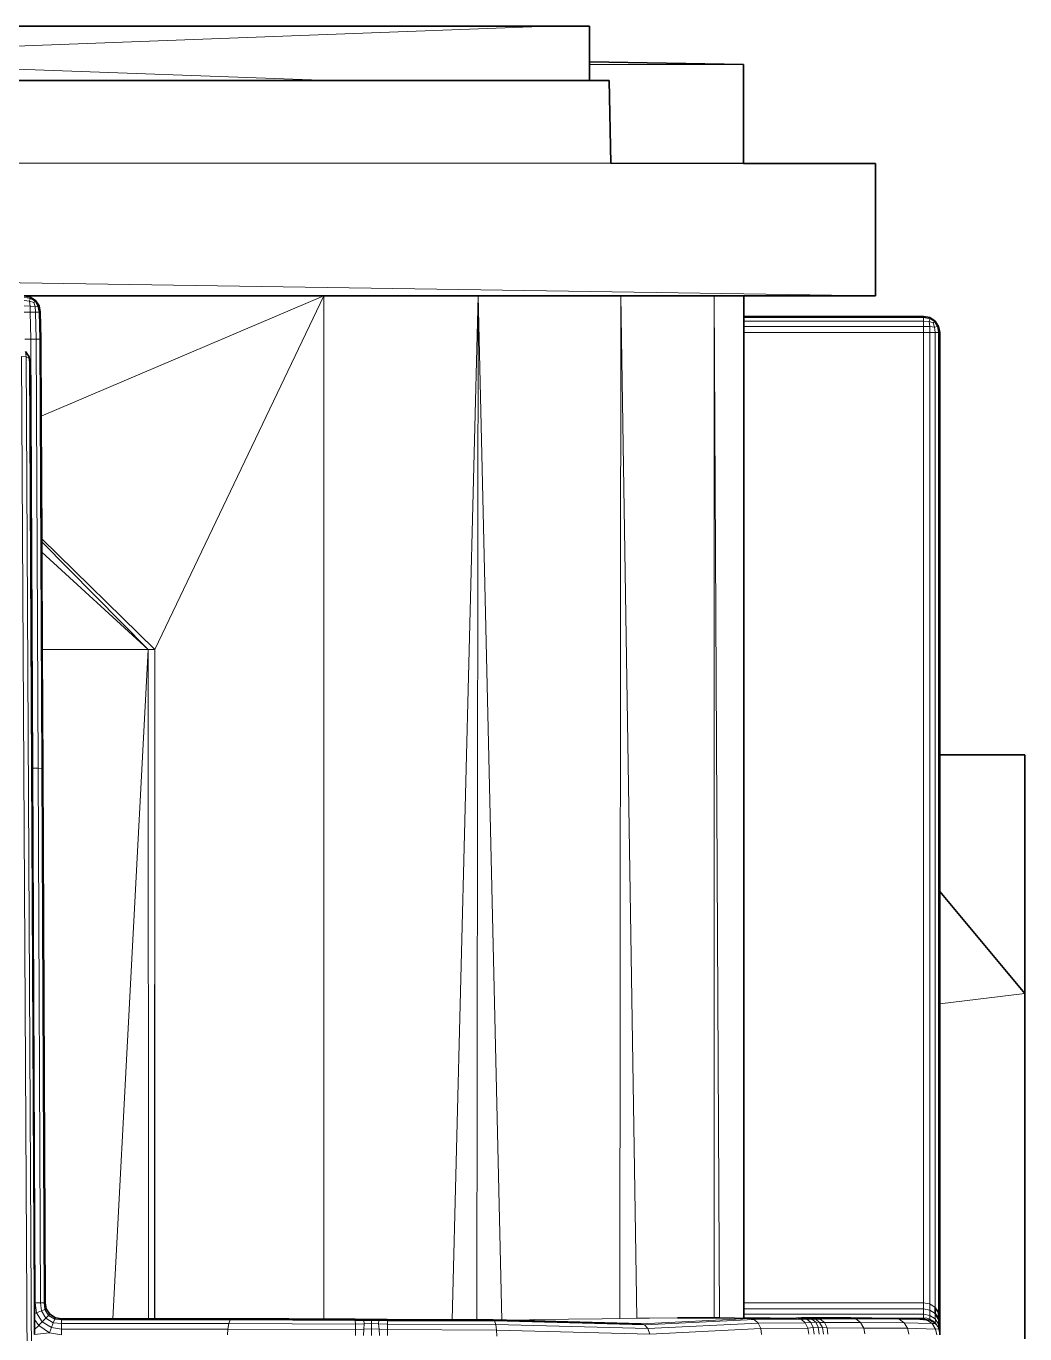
# Model space of a CAD drawing. Header units: inches. Extents: x 1 to 101, y 1 to 36.
# Drawn here: x 98.01 to 101.101, y 24.818 to 28.866 of the extents above; entities that cross this region are included whole.
import ezdxf

# ---------------------------------------------------------------- set-up
doc = ezdxf.new("R2010")
doc.units = ezdxf.units.IN
doc.header["$MEASUREMENT"] = 0
doc.layers.add('Default', color=7, linetype='Continuous')

msp = doc.modelspace()

# ---------------------------------------------------------------- linework, layer by layer
at = {"layer": 'Default', "color": 254, "lineweight": 0, "true_color": 0xcccccc, "transparency": 33554687}
for p, q in [((97.0222, 28.7681), (99.6303, 28.8665)), ((97.0222, 28.8665), (99.6303, 28.8665)), ((99.6303, 28.8665), (97.0222, 28.7681)), ((99.6303, 28.8665), (99.7535, 28.8665)), ((99.7535, 28.8665), (99.7535, 28.7555)), ((98.95, 28.6986), (97.0222, 28.7681)), ((97.0222, 28.7681), (98.95, 28.6986)), ((99.7535, 28.7478), (99.7535, 28.7555)), ((99.7535, 28.7555), (100.231, 28.7478)), ((99.7535, 28.7555), (99.7535, 28.7478)), ((99.7535, 28.6986), (99.7535, 28.7478)), ((99.7535, 28.7478), (100.231, 28.7478)), ((100.231, 28.7478), (99.7535, 28.7478)), ((99.7535, 28.7478), (99.7535, 28.6986)), ((100.231, 28.7478), (100.231, 28.4414)), ((98.95, 28.6986), (97.0222, 28.6987)), ((99.7535, 28.6986), (98.95, 28.6986)), ((99.815, 28.6986), (99.7535, 28.6986)), ((99.8203, 28.4418), (99.815, 28.6986)), ((78.8057, 28.4436), (99.8203, 28.4418)), ((99.8203, 28.4418), (100.231, 28.4414)), ((100.231, 28.4414), (99.8203, 28.4418)), ((100.231, 28.4414), (100.6387, 28.4414)), ((100.6387, 28.4414), (100.6387, 28.0319)), ((100.6387, 28.0319), (78.1688, 28.3717)), ((98.0035, 28.0313), (98.9311, 28.0319)), ((98.0227, 28.0275), (98.0035, 28.0313)), ((98.0389, 28.0167), (98.0227, 28.0275)), ((98.0498, 28.0005), (98.0389, 28.0167)), ((98.0566, 27.6587), (98.9311, 28.0319)), ((98.9311, 28.0319), (98.0566, 27.6587)), ((98.4084, 26.9368), (98.9311, 28.0319)), ((98.9311, 28.0319), (98.4084, 26.9368)), ((98.9311, 28.0319), (98.9311, 24.8632)), ((98.0537, 27.9813), (98.0498, 28.0005)), ((98.0556, 27.8975), (98.0537, 27.9813)), ((98.0566, 27.6587), (98.0556, 27.8975)), ((100.8073, 24.9105), (100.8074, 27.9178)), ((100.8074, 27.9178), (100.8236, 27.9178)), ((100.8236, 27.9178), (100.8236, 24.8998)), ((100.8236, 27.9178), (100.8344, 27.9178)), ((100.8236, 24.8998), (100.8236, 27.9178)), ((100.8344, 27.9178), (100.8345, 24.8837)), ((98.0583, 27.2788), (98.0566, 27.6587)), ((98.4084, 26.9368), (98.0583, 27.2788)), ((98.0583, 27.2788), (98.4084, 26.9368)), ((98.0583, 27.2697), (98.0583, 27.2788)), ((98.388, 26.9368), (98.0583, 27.2697)), ((98.4084, 26.9368), (98.388, 26.9368)), ((98.4084, 24.8644), (98.4084, 26.9368)), ((100.8382, 26.6103), (101.1015, 26.6103)), ((100.8382, 26.1878), (100.8382, 26.6103)), ((101.1015, 26.6103), (101.1015, 25.8716)), ((101.1015, 25.8716), (100.8382, 26.1878)), ((100.8382, 25.8394), (100.8382, 26.1878)), ((100.8382, 26.1878), (101.1015, 25.8716)), ((100.8382, 25.8394), (101.1015, 25.8716)), ((101.1015, 25.8716), (100.8382, 25.8394)), ((101.1015, 25.8716), (101.1015, 24.8028)), ((100.8382, 24.8647), (100.8382, 25.8394)), ((100.8236, 24.8998), (100.8073, 24.9105)), ((100.8236, 24.8982), (100.8236, 24.8998)), ((98.6458, 24.8644), (98.4084, 24.8644)), ((98.6368, 24.8497), (98.6411, 24.8609)), ((98.6411, 24.8609), (98.6458, 24.8644)), ((99.0288, 24.8591), (98.6411, 24.8609)), ((98.6411, 24.8609), (99.0288, 24.8591)), ((98.8233, 24.8644), (98.6458, 24.8644)), ((98.6458, 24.8644), (98.8233, 24.8644)), ((98.8277, 24.8638), (98.8233, 24.8644)), ((98.8233, 24.8644), (98.8277, 24.8638)), ((98.9311, 24.8632), (98.8277, 24.8638)), ((98.8277, 24.8638), (98.9311, 24.8632)), ((98.9311, 24.8632), (99.028, 24.8629)), ((99.028, 24.8629), (99.0288, 24.8591)), ((99.0288, 24.8591), (99.0294, 24.8481)), ((100.8345, 24.8837), (100.8236, 24.8982)), ((100.8382, 24.8433), (100.8382, 24.8647)), ((98.6339, 24.8328), (98.6368, 24.8497)), ((99.0297, 24.8319), (98.6339, 24.8328)), ((99.0294, 24.8481), (98.6368, 24.8497)), ((98.6368, 24.8497), (99.0294, 24.8481)), ((99.0294, 24.8481), (99.0297, 24.8319)), ((100.8381, 24.8185), (100.8382, 24.8275)), ((100.8381, 24.8144), (100.8381, 24.8185)), ((100.8382, 24.8275), (100.8382, 24.8433))]:
    msp.add_line(p, q, dxfattribs=at).dxf.unprotected_set("ltscale", 0)
at = {"layer": 'Default', "color": 7, "lineweight": 15, "ltscale": 5.289577, "transparency": 33554687}
for p, q in [((97.0222, 28.7681), (99.6303, 28.8665)), ((97.0222, 28.7681), (98.95, 28.6986)), ((99.7535, 28.7478), (100.231, 28.7478)), ((78.8057, 28.4436), (99.8203, 28.4418)), ((78.1688, 28.3717), (100.6387, 28.0319)), ((98.0035, 28.0275), (98.0223, 28.0238)), ((98.0036, 28.0166), (98.0206, 28.0152)), ((98.0206, 28.0152), (98.0223, 28.0238)), ((98.0223, 28.0238), (98.0227, 28.0275)), ((98.0223, 28.0238), (98.0375, 28.0153)), ((98.0375, 28.0153), (98.0389, 28.0167)), ((98.0566, 27.6587), (98.9311, 28.0319)), ((98.9311, 28.0319), (98.4084, 26.9368)), ((98.9311, 28.0319), (98.9311, 24.8632)), ((99.4096, 28.0319), (99.4049, 24.8614)), ((99.8472, 24.8656), (99.8503, 28.0319)), ((100.1398, 28.0319), (100.1393, 24.8675)), ((98.0223, 28), (98.0036, 28.0003)), ((98.0227, 27.9813), (98.0037, 27.9813)), ((98.0223, 28), (98.0206, 28.0152)), ((98.0206, 28.0152), (98.0335, 28.0112)), ((98.0375, 27.9983), (98.0223, 28)), ((98.0227, 27.9813), (98.0223, 28)), ((98.039, 27.9813), (98.0227, 27.9813)), ((98.0239, 27.8976), (98.0227, 27.9813)), ((98.0335, 28.0112), (98.0375, 28.0153)), ((98.0375, 27.9983), (98.0335, 28.0112)), ((98.0375, 28.0153), (98.0461, 28)), ((98.0461, 28), (98.0375, 27.9983)), ((98.039, 27.9813), (98.0375, 27.9983)), ((98.0499, 27.9813), (98.039, 27.9813)), ((98.0409, 27.8976), (98.039, 27.9813)), ((98.0498, 28.0005), (98.0461, 28)), ((98.0461, 28), (98.0499, 27.9813)), ((98.0521, 27.8975), (98.0499, 27.9813)), ((98.0499, 27.9813), (98.0537, 27.9813)), ((100.7882, 27.964), (100.2311, 27.964)), ((100.7882, 27.9531), (100.2311, 27.9531)), ((100.7882, 27.9369), (100.2311, 27.9369)), ((100.7882, 27.9678), (100.7882, 27.964)), ((100.7882, 27.9531), (100.7882, 27.964)), ((100.7882, 27.964), (100.807, 27.9603)), ((100.7882, 27.9369), (100.7882, 27.9531)), ((100.7882, 27.9531), (100.8052, 27.9517)), ((100.807, 27.9365), (100.7882, 27.9369)), ((100.7882, 27.9178), (100.7882, 27.9369)), ((100.8052, 27.9517), (100.807, 27.9603)), ((100.807, 27.9365), (100.8052, 27.9517)), ((100.8052, 27.9517), (100.8182, 27.9477)), ((100.807, 27.9603), (100.8074, 27.964)), ((100.807, 27.9603), (100.8222, 27.9517)), ((100.8222, 27.9347), (100.807, 27.9365)), ((100.8074, 27.9178), (100.807, 27.9365)), ((100.8222, 27.9517), (100.8182, 27.9477)), ((100.8182, 27.9477), (100.8222, 27.9347)), ((100.8236, 27.9531), (100.8222, 27.9517)), ((100.8222, 27.9517), (100.8307, 27.9365)), ((100.8307, 27.9365), (100.8222, 27.9347)), ((100.8222, 27.9347), (100.8236, 27.9178)), ((100.8344, 27.9369), (100.8307, 27.9365)), ((100.8307, 27.9365), (100.8344, 27.9178)), ((98.0056, 27.8977), (98.0239, 27.8976)), ((98.0239, 27.8976), (98.0302, 26.569)), ((98.0239, 27.8976), (98.0409, 27.8976)), ((98.0521, 27.8975), (98.0409, 27.8976)), ((98.0409, 27.8976), (98.047, 26.5688)), ((98.0556, 27.8975), (98.0521, 27.8975)), ((98.058, 26.5679), (98.0521, 27.8975)), ((100.2311, 27.9178), (100.7882, 27.9178)), ((100.7882, 27.9178), (100.7882, 24.9144)), ((100.7882, 27.9178), (100.8074, 27.9178)), ((100.8074, 27.9178), (100.8073, 24.9105)), ((100.8236, 27.9178), (100.8074, 27.9178)), ((100.8344, 27.9178), (100.8236, 27.9178)), ((100.8236, 27.9178), (100.8236, 24.8998)), ((100.8382, 27.9178), (100.8344, 27.9178)), ((100.8344, 27.9178), (100.8345, 24.8837)), ((98.01, 27.8423), (98.0078, 27.8596)), ((97.9954, 27.8433), (98.0255, 22.4085)), ((97.9954, 27.8433), (98.01, 27.8423)), ((98.01, 27.8423), (98.0389, 22.4117)), ((98.01, 27.8423), (98.0193, 27.8383)), ((98.4084, 26.9368), (98.0583, 27.2788)), ((98.388, 26.9368), (98.0585, 27.238)), ((98.0598, 26.9368), (98.388, 26.9368)), ((98.4084, 26.9368), (98.388, 26.9368)), ((98.388, 26.9368), (98.389, 24.8644)), ((98.4084, 24.8644), (98.4084, 26.9368)), ((98.0302, 26.569), (98.0274, 26.5689)), ((98.047, 26.5688), (98.0302, 26.569)), ((98.0302, 26.569), (98.0376, 24.9142)), ((98.047, 26.5688), (98.058, 26.5679)), ((98.047, 26.5688), (98.0544, 24.9143)), ((98.0653, 24.9144), (98.058, 26.5679)), ((98.058, 26.5679), (98.0614, 26.5666)), ((100.8382, 25.8394), (101.1015, 25.8716)), ((98.0354, 24.9142), (98.0376, 24.9142)), ((98.0376, 24.9142), (98.0544, 24.9143)), ((98.0423, 24.8834), (98.0376, 24.9142)), ((98.0544, 24.9143), (98.0653, 24.9144)), ((98.0571, 24.8894), (98.0544, 24.9143)), ((98.0687, 24.9143), (98.0653, 24.9144)), ((98.0653, 24.9144), (98.0675, 24.8936)), ((100.7882, 24.9144), (100.2311, 24.9144)), ((100.8073, 24.9105), (100.7882, 24.9144)), ((100.7882, 24.9144), (100.7882, 24.8952)), ((100.8074, 24.8915), (100.8073, 24.9105)), ((100.8073, 24.9105), (100.8236, 24.8998)), ((98.0356, 24.881), (98.0423, 24.8834)), ((98.0487, 24.8436), (98.0357, 24.8626)), ((98.0423, 24.8834), (98.0571, 24.8894)), ((98.0595, 24.8555), (98.0423, 24.8834)), ((98.0571, 24.8894), (98.0675, 24.8936)), ((98.0712, 24.8665), (98.0571, 24.8894)), ((98.0595, 24.8555), (98.0712, 24.8665)), ((98.0675, 24.8936), (98.0723, 24.8959)), ((98.0675, 24.8936), (98.0792, 24.8747)), ((98.0792, 24.8747), (98.0712, 24.8665)), ((98.094, 24.8524), (98.0712, 24.8665)), ((98.0835, 24.879), (98.0792, 24.8747)), ((98.0792, 24.8747), (98.0982, 24.863)), ((98.0982, 24.863), (98.094, 24.8524)), ((98.0985, 24.8641), (98.0982, 24.863)), ((98.0982, 24.863), (98.119, 24.8609)), ((98.0985, 24.8641), (98.0993, 24.8653)), ((98.1005, 24.8679), (98.0993, 24.8653)), ((98.119, 24.8609), (98.1189, 24.8644)), ((98.6411, 24.8609), (98.119, 24.8609)), ((98.119, 24.8609), (98.119, 24.8497)), ((98.6368, 24.8497), (98.6411, 24.8609)), ((98.6458, 24.8644), (98.6411, 24.8609)), ((99.0288, 24.8591), (98.6411, 24.8609)), ((99.028, 24.8629), (99.0288, 24.8591)), ((99.0294, 24.8481), (99.0288, 24.8591)), ((99.0288, 24.8591), (99.0549, 24.8591)), ((99.0549, 24.8591), (99.0529, 24.8628)), ((99.0549, 24.8591), (99.0787, 24.8592)), ((99.0566, 24.8488), (99.0549, 24.8591)), ((99.0779, 24.8626), (99.0787, 24.8592)), ((99.0787, 24.8592), (99.0792, 24.8495)), ((99.0787, 24.8592), (99.102, 24.8588)), ((99.102, 24.8588), (99.1011, 24.8486)), ((99.1027, 24.8624), (99.102, 24.8588)), ((99.102, 24.8588), (99.128, 24.8586)), ((99.128, 24.8586), (99.1275, 24.8623)), ((99.4596, 24.8578), (99.128, 24.8586)), ((99.128, 24.8586), (99.1284, 24.8478)), ((99.4554, 24.8613), (99.4596, 24.8578)), ((99.9243, 24.8455), (99.4596, 24.8578)), ((99.4596, 24.8578), (99.4635, 24.8467)), ((99.9138, 24.8493), (99.5507, 24.8605)), ((99.8472, 24.8656), (99.7932, 24.8649)), ((99.8472, 24.8656), (99.9002, 24.8662)), ((99.9002, 24.8662), (99.9124, 24.8666)), ((99.9124, 24.8666), (99.9262, 24.8668)), ((100.2493, 24.8658), (99.9138, 24.8493)), ((99.9243, 24.8455), (100.2631, 24.8623)), ((99.9262, 24.8668), (99.9323, 24.8666)), ((99.9323, 24.8666), (99.9399, 24.8669)), ((100.0266, 24.8676), (99.9399, 24.8669)), ((100.7882, 24.8952), (100.2311, 24.8952)), ((100.7882, 24.879), (100.2311, 24.879)), ((100.3943, 24.8669), (100.2311, 24.8682)), ((100.2631, 24.8623), (100.2493, 24.8658)), ((100.4093, 24.8631), (100.2631, 24.8623)), ((100.2758, 24.8512), (100.2631, 24.8623)), ((100.3943, 24.8669), (100.4093, 24.8631)), ((100.4093, 24.8631), (100.4262, 24.8634)), ((100.4219, 24.8522), (100.4093, 24.8631)), ((100.4262, 24.8634), (100.41, 24.8671)), ((100.425, 24.8672), (100.4417, 24.8638)), ((100.4262, 24.8634), (100.4417, 24.8638)), ((100.439, 24.8531), (100.4262, 24.8634)), ((100.4393, 24.8673), (100.4545, 24.8637)), ((100.4417, 24.8638), (100.4542, 24.8541)), ((100.4417, 24.8638), (100.4545, 24.8637)), ((100.468, 24.8636), (100.4528, 24.8674)), ((100.4545, 24.8637), (100.4663, 24.8533)), ((100.4545, 24.8637), (100.468, 24.8636)), ((100.5778, 24.864), (100.468, 24.8636)), ((100.468, 24.8636), (100.4808, 24.8527)), ((100.5778, 24.864), (100.5625, 24.8672)), ((100.712, 24.8632), (100.5778, 24.864)), ((100.5928, 24.8529), (100.5778, 24.864)), ((100.7881, 24.868), (100.6275, 24.8664)), ((100.6929, 24.8653), (100.712, 24.8632)), ((100.712, 24.8632), (100.7281, 24.8521)), ((100.7882, 24.8619), (100.712, 24.8632)), ((100.7881, 24.868), (100.7882, 24.879)), ((100.7881, 24.868), (100.7984, 24.8661)), ((100.7882, 24.8643), (100.7881, 24.868)), ((100.7882, 24.879), (100.7882, 24.8952)), ((100.7882, 24.8952), (100.8074, 24.8915)), ((100.7882, 24.879), (100.8078, 24.8751)), ((100.7882, 24.8619), (100.7882, 24.8643)), ((100.8143, 24.8497), (100.7974, 24.8609)), ((100.7984, 24.8661), (100.8073, 24.8638)), ((100.8072, 24.8605), (100.8073, 24.8638)), ((100.8153, 24.8551), (100.8072, 24.8605)), ((100.8073, 24.8638), (100.8078, 24.8751)), ((100.8073, 24.8638), (100.8164, 24.8583)), ((100.8078, 24.8751), (100.8074, 24.8915)), ((100.8074, 24.8915), (100.824, 24.8808)), ((100.8078, 24.8751), (100.8241, 24.864)), ((100.8164, 24.8583), (100.8239, 24.8528)), ((100.8236, 24.8982), (100.8247, 24.8982)), ((100.8239, 24.8528), (100.8245, 24.8588)), ((100.824, 24.8808), (100.8241, 24.864)), ((100.8245, 24.8588), (100.8241, 24.864)), ((100.8241, 24.864), (100.8345, 24.8479)), ((100.8345, 24.8837), (100.8382, 24.8647)), ((100.8345, 24.8639), (100.8345, 24.8479)), ((100.8345, 24.8639), (100.8382, 24.8433)), ((98.0487, 24.8436), (98.0358, 24.8311)), ((98.0359, 24.8162), (98.0822, 24.8214)), ((98.0487, 24.8436), (98.0537, 24.8489)), ((98.0822, 24.8214), (98.0487, 24.8436)), ((98.0537, 24.8489), (98.0595, 24.8555)), ((98.0884, 24.8375), (98.0595, 24.8555)), ((98.0884, 24.8375), (98.0822, 24.8214)), ((98.0822, 24.8214), (98.1189, 24.8144)), ((98.094, 24.8524), (98.0884, 24.8375)), ((98.119, 24.8328), (98.0884, 24.8375)), ((98.119, 24.8497), (98.094, 24.8524)), ((98.119, 24.8328), (98.1189, 24.8144)), ((98.119, 24.8497), (98.119, 24.8328)), ((98.6368, 24.8497), (98.119, 24.8497)), ((98.6339, 24.8328), (98.119, 24.8328)), ((98.6329, 24.8144), (98.6339, 24.8328)), ((98.6339, 24.8328), (98.6368, 24.8497)), ((98.6339, 24.8328), (99.0297, 24.8319)), ((98.6368, 24.8497), (99.0294, 24.8481)), ((99.0294, 24.8481), (99.0566, 24.8488)), ((99.0297, 24.8319), (99.0294, 24.8481)), ((99.0557, 24.8327), (99.0297, 24.8319)), ((99.0297, 24.8128), (99.0297, 24.8319)), ((99.0546, 24.8127), (99.0557, 24.8327)), ((99.0557, 24.8327), (99.0566, 24.8488)), ((99.0794, 24.8336), (99.0557, 24.8327)), ((99.0566, 24.8488), (99.0792, 24.8495)), ((99.0792, 24.8495), (99.1011, 24.8486)), ((99.0794, 24.8336), (99.0792, 24.8495)), ((99.1027, 24.8326), (99.0794, 24.8336)), ((99.0794, 24.8126), (99.0794, 24.8336)), ((99.1011, 24.8486), (99.1027, 24.8326)), ((99.1011, 24.8486), (99.1284, 24.8478)), ((99.1286, 24.8316), (99.1027, 24.8326)), ((99.1027, 24.8326), (99.1041, 24.8125)), ((99.1284, 24.8478), (99.1286, 24.8316)), ((99.4635, 24.8467), (99.1284, 24.8478)), ((99.1286, 24.8316), (99.1285, 24.8124)), ((99.4661, 24.8297), (99.1286, 24.8316)), ((99.4635, 24.8467), (99.4661, 24.8297)), ((99.9339, 24.8341), (99.4635, 24.8467)), ((99.4661, 24.8297), (99.4669, 24.8113)), ((99.9403, 24.817), (99.4661, 24.8297)), ((99.9138, 24.8493), (99.9243, 24.8455)), ((99.9243, 24.8455), (99.9339, 24.8341)), ((100.2758, 24.8512), (99.9339, 24.8341)), ((99.9339, 24.8341), (99.9403, 24.817)), ((99.9403, 24.817), (100.284, 24.8343)), ((100.4219, 24.8522), (100.2758, 24.8512)), ((100.284, 24.8343), (100.2758, 24.8512)), ((100.43, 24.836), (100.284, 24.8343)), ((100.284, 24.8343), (100.2866, 24.8159)), ((100.4219, 24.8522), (100.439, 24.8531)), ((100.43, 24.836), (100.4219, 24.8522)), ((100.4466, 24.8371), (100.43, 24.836)), ((100.4323, 24.8171), (100.43, 24.836)), ((100.439, 24.8531), (100.4542, 24.8541)), ((100.4466, 24.8371), (100.439, 24.8531)), ((100.4617, 24.8382), (100.4466, 24.8371)), ((100.4488, 24.8172), (100.4466, 24.8371)), ((100.4542, 24.8541), (100.4663, 24.8533)), ((100.4617, 24.8382), (100.4542, 24.8541)), ((100.4752, 24.8373), (100.4617, 24.8382)), ((100.4643, 24.8173), (100.4617, 24.8382)), ((100.4663, 24.8533), (100.4752, 24.8373)), ((100.4663, 24.8533), (100.4808, 24.8527)), ((100.4893, 24.8364), (100.4752, 24.8373)), ((100.4752, 24.8373), (100.4787, 24.8173)), ((100.5928, 24.8529), (100.4808, 24.8527)), ((100.4808, 24.8527), (100.4893, 24.8364)), ((100.4893, 24.8364), (100.492, 24.8173)), ((100.6027, 24.8359), (100.4893, 24.8364)), ((100.7281, 24.8521), (100.5928, 24.8529)), ((100.6027, 24.8359), (100.5928, 24.8529)), ((100.7387, 24.8351), (100.6027, 24.8359)), ((100.6058, 24.8175), (100.6027, 24.8359)), ((100.7281, 24.8521), (100.7387, 24.8351)), ((100.8143, 24.8497), (100.7281, 24.8521)), ((100.7387, 24.8351), (100.742, 24.8167)), ((100.8254, 24.8328), (100.7387, 24.8351)), ((100.8254, 24.8328), (100.8143, 24.8497)), ((100.8143, 24.8497), (100.8238, 24.8497)), ((100.8153, 24.8551), (100.8236, 24.8515)), ((100.8236, 24.8515), (100.8239, 24.8528)), ((100.8238, 24.8497), (100.8236, 24.8515)), ((100.8293, 24.845), (100.8238, 24.8497)), ((100.8293, 24.845), (100.8239, 24.8528)), ((100.8254, 24.8328), (100.8343, 24.8335)), ((100.8289, 24.8144), (100.8254, 24.8328)), ((100.8346, 24.8373), (100.8293, 24.845)), ((100.8342, 24.8354), (100.8346, 24.8373)), ((100.8343, 24.8335), (100.8342, 24.8354)), ((100.8362, 24.8273), (100.8343, 24.8335)), ((100.8343, 24.8335), (100.8382, 24.8275)), ((100.8346, 24.8373), (100.8345, 24.8479)), ((100.8381, 24.8185), (100.8362, 24.8273))]:
    msp.add_line(p, q, dxfattribs=at)
at = {"layer": 'Default', "color": 7, "lineweight": 35, "ltscale": 5.289577, "transparency": 33554687}
for p, q in [((97.0222, 28.8665), (99.6303, 28.8665)), ((99.6303, 28.8665), (99.7535, 28.8665)), ((99.7535, 28.8665), (99.7535, 28.7555)), ((100.231, 28.7478), (99.7535, 28.7555)), ((99.7535, 28.7555), (99.7535, 28.7478)), ((99.7535, 28.7478), (99.7535, 28.6986)), ((100.231, 28.4414), (100.231, 28.7478)), ((97.0222, 28.6987), (98.95, 28.6986)), ((98.95, 28.6986), (99.7535, 28.6986)), ((99.7535, 28.6986), (99.815, 28.6986)), ((99.815, 28.6986), (99.8203, 28.4418)), ((99.8203, 28.4418), (100.231, 28.4414)), ((100.231, 28.4414), (100.6387, 28.4414)), ((100.6387, 28.0319), (100.6387, 28.4414)), ((98.0035, 28.0313), (98.9311, 28.0319)), ((98.0035, 28.0313), (98.0227, 28.0275)), ((98.0227, 28.0275), (98.0389, 28.0167)), ((98.0389, 28.0167), (98.0498, 28.0005)), ((98.9311, 28.0319), (99.4096, 28.0319)), ((99.4096, 28.0319), (99.8503, 28.0319)), ((99.8503, 28.0319), (100.1398, 28.0319)), ((100.1398, 28.0319), (100.2311, 28.0319)), ((100.2311, 27.9678), (100.2311, 28.0319)), ((100.2311, 28.0319), (100.6387, 28.0319)), ((98.0537, 27.9813), (98.0498, 28.0005)), ((98.0556, 27.8975), (98.0537, 27.9813)), ((100.2311, 27.9678), (100.7882, 27.9678)), ((100.2311, 27.964), (100.2311, 27.9678)), ((100.2311, 27.9531), (100.2311, 27.964)), ((100.2311, 27.9369), (100.2311, 27.9531)), ((100.2311, 27.9178), (100.2311, 27.9369)), ((100.8074, 27.964), (100.7882, 27.9678)), ((100.8236, 27.9531), (100.8074, 27.964)), ((100.8344, 27.9369), (100.8236, 27.9531)), ((100.8382, 27.9178), (100.8344, 27.9369)), ((98.0566, 27.6587), (98.0556, 27.8975)), ((100.2311, 24.9144), (100.2311, 27.9178)), ((100.8382, 26.6103), (100.8382, 27.9178)), ((98.0123, 27.8527), (98.0078, 27.8596)), ((98.0187, 27.8423), (98.0123, 27.8527)), ((98.019, 27.8406), (98.0187, 27.8423)), ((98.0193, 27.8383), (98.019, 27.8406)), ((98.0199, 27.8353), (98.0193, 27.8383)), ((98.0203, 27.8326), (98.0199, 27.8353)), ((98.0213, 27.8268), (98.0203, 27.8326)), ((98.0274, 26.5689), (98.0213, 27.8268)), ((98.0583, 27.2788), (98.0566, 27.6587)), ((98.0583, 27.2697), (98.0583, 27.2788)), ((98.0585, 27.238), (98.0583, 27.2697)), ((98.0598, 26.9368), (98.0585, 27.238)), ((98.0614, 26.5666), (98.0598, 26.9368)), ((101.1015, 26.6103), (100.8382, 26.6103)), ((100.8382, 26.1878), (100.8382, 26.6103)), ((101.1015, 25.8716), (101.1015, 26.6103)), ((98.0354, 24.9142), (98.0274, 26.5689)), ((98.0687, 24.9143), (98.0614, 26.5666)), ((100.8382, 26.1878), (101.1015, 25.8716)), ((100.8382, 26.1878), (100.8382, 25.8394)), ((101.1015, 25.8716), (101.1015, 24.8028)), ((100.8382, 24.8647), (100.8382, 25.8394)), ((98.0356, 24.881), (98.0354, 24.9142)), ((98.0687, 24.9143), (98.0723, 24.8959)), ((100.2311, 24.8952), (100.2311, 24.9144)), ((100.8236, 24.8998), (100.8236, 24.8982)), ((98.0357, 24.8626), (98.0356, 24.881)), ((98.0358, 24.8311), (98.0357, 24.8626)), ((98.0723, 24.8959), (98.0835, 24.879)), ((98.0835, 24.879), (98.1005, 24.8679)), ((98.1189, 24.8644), (98.1005, 24.8679)), ((98.2782, 24.8644), (98.1189, 24.8644)), ((98.389, 24.8644), (98.2782, 24.8644)), ((98.4069, 24.8644), (98.389, 24.8644)), ((98.4084, 24.8644), (98.4069, 24.8644)), ((98.6458, 24.8644), (98.4084, 24.8644)), ((98.8233, 24.8644), (98.6458, 24.8644)), ((98.8277, 24.8638), (98.8233, 24.8644)), ((98.8277, 24.8638), (98.9311, 24.8632)), ((99.028, 24.8629), (98.9311, 24.8632)), ((99.028, 24.8629), (99.0529, 24.8628)), ((99.0529, 24.8628), (99.0779, 24.8626)), ((99.0779, 24.8626), (99.1027, 24.8624)), ((99.1275, 24.8623), (99.1027, 24.8624)), ((99.3282, 24.8617), (99.1275, 24.8623)), ((99.4049, 24.8614), (99.3282, 24.8617)), ((99.4554, 24.8613), (99.4049, 24.8614)), ((99.482, 24.8606), (99.4554, 24.8613)), ((99.4964, 24.8602), (99.482, 24.8606)), ((99.9138, 24.8493), (99.4964, 24.8602)), ((100.0266, 24.8676), (100.0484, 24.8676)), ((100.0484, 24.8676), (100.0841, 24.8672)), ((100.1393, 24.8675), (100.0841, 24.8672)), ((100.1561, 24.8675), (100.1393, 24.8675)), ((100.2493, 24.8658), (100.1561, 24.8675)), ((100.2311, 24.879), (100.2311, 24.8952)), ((100.2311, 24.8682), (100.2311, 24.879)), ((100.3943, 24.8669), (100.2493, 24.8658)), ((100.3943, 24.8669), (100.41, 24.8671)), ((100.41, 24.8671), (100.425, 24.8672)), ((100.425, 24.8672), (100.4393, 24.8673)), ((100.4528, 24.8674), (100.4393, 24.8673)), ((100.5615, 24.8675), (100.4528, 24.8674)), ((100.5625, 24.8672), (100.5615, 24.8675)), ((100.5625, 24.8672), (100.6275, 24.8664)), ((100.6929, 24.8653), (100.6275, 24.8664)), ((100.7653, 24.8644), (100.6929, 24.8653)), ((100.7882, 24.8643), (100.7653, 24.8644)), ((100.7653, 24.8644), (100.7882, 24.8619)), ((100.7974, 24.8609), (100.7882, 24.8643)), ((100.7882, 24.8619), (100.7974, 24.8609)), ((100.7974, 24.8609), (100.8072, 24.8605)), ((100.8236, 24.8982), (100.824, 24.8808)), ((100.8236, 24.8982), (100.8345, 24.8837)), ((100.824, 24.8808), (100.8345, 24.8639)), ((100.8345, 24.8837), (100.8345, 24.8639)), ((100.8382, 24.8433), (100.8382, 24.8647)), ((98.0359, 24.8162), (98.0358, 24.8311)), ((100.8382, 24.8275), (100.8381, 24.8185)), ((100.8381, 24.8185), (100.8381, 24.8144)), ((100.8382, 24.8433), (100.8382, 24.8275))]:
    msp.add_line(p, q, dxfattribs=at)
at = {"layer": 'Default', "color": 9, "lineweight": 0, "true_color": 0xcbcbcb, "transparency": 33554687}
for p, q in [((97.0222, 28.6987), (98.95, 28.6986)), ((98.95, 28.6986), (99.7535, 28.6986)), ((99.7535, 28.6986), (99.815, 28.6986)), ((99.815, 28.6986), (99.8203, 28.4418)), ((99.8203, 28.4418), (78.8057, 28.4436)), ((100.2311, 24.9144), (100.2311, 27.9178)), ((100.2311, 27.9178), (100.7882, 27.9178)), ((100.7882, 27.9178), (100.7882, 24.9144)), ((97.9954, 27.8433), (98.0255, 22.4085)), ((98.0614, 26.5666), (98.0598, 26.9368)), ((98.0598, 26.9368), (98.388, 26.9368)), ((98.388, 26.9368), (98.2782, 24.8644)), ((98.0376, 24.9142), (98.0302, 26.569)), ((98.0302, 26.569), (98.047, 26.5688)), ((98.0544, 24.9143), (98.047, 26.5688)), ((98.047, 26.5688), (98.058, 26.5679)), ((98.047, 26.5688), (98.0544, 24.9143)), ((98.0653, 24.9144), (98.058, 26.5679)), ((98.058, 26.5679), (98.0614, 26.5666)), ((98.058, 26.5679), (98.0653, 24.9144)), ((98.0687, 24.9143), (98.0614, 26.5666)), ((98.0614, 26.5666), (98.0687, 24.9143)), ((98.0544, 24.9143), (98.0376, 24.9142)), ((98.0653, 24.9144), (98.0544, 24.9143)), ((98.0687, 24.9143), (98.0653, 24.9144)), ((98.0723, 24.8959), (98.0687, 24.9143)), ((100.7882, 24.9144), (100.2311, 24.9144)), ((98.0835, 24.879), (98.0723, 24.8959)), ((98.1005, 24.8679), (98.0835, 24.879)), ((98.1189, 24.8644), (98.1005, 24.8679)), ((98.2782, 24.8644), (98.1189, 24.8644))]:
    msp.add_line(p, q, dxfattribs=at).dxf.unprotected_set("ltscale", 0)
at = {"layer": 'Default', "color": 251, "lineweight": 0, "true_color": 0x5d5d5d, "transparency": 33554687}
for p, q in [((78.1688, 28.3717), (100.6387, 28.0319)), ((98.9311, 28.0319), (98.0035, 28.0313)), ((99.4096, 28.0319), (98.9311, 28.0319)), ((99.8503, 28.0319), (99.4096, 28.0319)), ((100.1398, 28.0319), (99.8503, 28.0319)), ((100.2311, 28.0319), (100.1398, 28.0319)), ((100.6387, 28.0319), (100.2311, 28.0319))]:
    msp.add_line(p, q, dxfattribs=at).dxf.unprotected_set("ltscale", 0)
at = {"layer": 'Default', "color": 9, "lineweight": 0, "true_color": 0xc9c9c9, "transparency": 33554687}
for p, q in [((98.9311, 24.8632), (98.9311, 28.0319)), ((98.9311, 28.0319), (99.4096, 28.0319)), ((99.4096, 28.0319), (99.3282, 24.8617)), ((99.3282, 24.8617), (99.4096, 28.0319)), ((99.4096, 28.0319), (99.4049, 24.8614)), ((100.2311, 27.9178), (100.2311, 27.9369)), ((100.2311, 27.9369), (100.7882, 27.9369)), ((100.7882, 27.9369), (100.7882, 27.9178)), ((100.7882, 27.9178), (100.2311, 27.9178)), ((100.7882, 24.9144), (100.7882, 27.9178)), ((100.7882, 27.9178), (100.8074, 27.9178)), ((100.8074, 27.9178), (100.8073, 24.9105)), ((100.2311, 24.8952), (100.2311, 24.9144)), ((100.2311, 24.9144), (100.7882, 24.9144)), ((100.7882, 24.9144), (100.7882, 24.8952)), ((100.8073, 24.9105), (100.7882, 24.9144)), ((99.028, 24.8629), (98.9311, 24.8632)), ((99.0529, 24.8628), (99.028, 24.8629)), ((99.0779, 24.8626), (99.0529, 24.8628)), ((99.1027, 24.8624), (99.0779, 24.8626)), ((99.1275, 24.8623), (99.1027, 24.8624)), ((99.3282, 24.8617), (99.1275, 24.8623)), ((99.128, 24.8586), (99.4596, 24.8578)), ((99.1284, 24.8478), (99.128, 24.8586)), ((99.4049, 24.8614), (99.3282, 24.8617)), ((99.4596, 24.8578), (99.4635, 24.8467)), ((100.7882, 24.8952), (100.2311, 24.8952)), ((98.1189, 24.8144), (98.119, 24.8328)), ((98.119, 24.8328), (98.6339, 24.8328)), ((98.6339, 24.8328), (98.6329, 24.8144)), ((98.6329, 24.8144), (98.6339, 24.8328)), ((98.6339, 24.8328), (99.0297, 24.8319)), ((99.0297, 24.8319), (99.0297, 24.8128)), ((99.4635, 24.8467), (99.1284, 24.8478)), ((99.1286, 24.8316), (99.1284, 24.8478)), ((99.1284, 24.8478), (99.4635, 24.8467)), ((99.4661, 24.8297), (99.1286, 24.8316)), ((99.4635, 24.8467), (99.4661, 24.8297))]:
    msp.add_line(p, q, dxfattribs=at).dxf.unprotected_set("ltscale", 0)
at = {"layer": 'Default', "color": 253, "lineweight": 0, "true_color": 0xb4b4b4, "transparency": 33554687}
for p, q in [((99.4049, 24.8614), (99.4096, 28.0319)), ((99.4096, 28.0319), (99.482, 24.8606)), ((99.4554, 24.8613), (99.4049, 24.8614)), ((99.482, 24.8606), (99.4554, 24.8613))]:
    msp.add_line(p, q, dxfattribs=at).dxf.unprotected_set("ltscale", 0)
at = {"layer": 'Default', "color": 253, "lineweight": 0, "true_color": 0xb5b5b5, "transparency": 33554687}
for p, q in [((99.482, 24.8606), (99.4096, 28.0319)), ((99.4096, 28.0319), (99.8503, 28.0319)), ((99.8503, 28.0319), (99.8472, 24.8656)), ((100.2311, 27.964), (100.2311, 27.9678)), ((100.2311, 27.9678), (100.7882, 27.9678)), ((100.7882, 27.964), (100.2311, 27.964)), ((100.7882, 27.9678), (100.7882, 27.964)), ((100.8345, 24.8837), (100.8344, 27.9178)), ((100.8344, 27.9178), (100.8382, 27.9178)), ((100.8382, 27.9178), (100.8382, 26.6103)), ((100.8382, 26.6103), (100.8382, 26.1878)), ((100.8382, 26.1878), (100.8382, 25.8394)), ((100.8382, 25.8394), (100.8382, 24.8647)), ((99.4596, 24.8578), (99.9243, 24.8455)), ((99.4635, 24.8467), (99.4596, 24.8578)), ((99.4964, 24.8602), (99.482, 24.8606)), ((99.5507, 24.8605), (99.4964, 24.8602)), ((99.5843, 24.862), (99.5507, 24.8605)), ((99.7932, 24.8649), (99.5843, 24.862)), ((99.8472, 24.8656), (99.7932, 24.8649)), ((100.2311, 24.8682), (100.2311, 24.879)), ((100.2311, 24.879), (100.7882, 24.879)), ((100.3943, 24.8669), (100.2311, 24.8682)), ((100.41, 24.8671), (100.3943, 24.8669)), ((100.425, 24.8672), (100.41, 24.8671)), ((100.4393, 24.8673), (100.425, 24.8672)), ((100.4528, 24.8674), (100.4393, 24.8673)), ((100.5615, 24.8675), (100.4528, 24.8674)), ((100.5625, 24.8672), (100.5615, 24.8675)), ((100.6275, 24.8664), (100.5625, 24.8672)), ((100.7881, 24.868), (100.6275, 24.8664)), ((100.7882, 24.879), (100.7881, 24.868)), ((100.8382, 24.8647), (100.8345, 24.8837)), ((99.9339, 24.8341), (99.4635, 24.8467)), ((99.4661, 24.8297), (99.4635, 24.8467)), ((99.4635, 24.8467), (99.9339, 24.8341)), ((99.9403, 24.817), (99.4661, 24.8297)), ((99.9243, 24.8455), (99.9339, 24.8341)), ((99.9339, 24.8341), (99.9403, 24.817))]:
    msp.add_line(p, q, dxfattribs=at).dxf.unprotected_set("ltscale", 0)
at = {"layer": 'Default', "color": 252, "lineweight": 0, "true_color": 0x909090, "transparency": 33554687}
for p, q in [((99.8472, 24.8656), (99.8503, 28.0319)), ((99.8503, 28.0319), (99.9002, 24.8662)), ((99.9002, 24.8662), (99.8472, 24.8656))]:
    msp.add_line(p, q, dxfattribs=at).dxf.unprotected_set("ltscale", 0)
at = {"layer": 'Default', "color": 252, "lineweight": 0, "true_color": 0x8e8e8e, "transparency": 33554687}
for p, q in [((99.9002, 24.8662), (99.8503, 28.0319)), ((99.8503, 28.0319), (100.1398, 28.0319)), ((100.1398, 28.0319), (100.1393, 24.8675)), ((100.1393, 24.8675), (100.1398, 28.0319)), ((100.1398, 28.0319), (100.1561, 24.8675)), ((99.9124, 24.8666), (99.9002, 24.8662)), ((99.9262, 24.8668), (99.9124, 24.8666)), ((99.9138, 24.8493), (100.2493, 24.8658)), ((100.2631, 24.8623), (99.9243, 24.8455)), ((99.9323, 24.8666), (99.9262, 24.8668)), ((99.9399, 24.8669), (99.9323, 24.8666)), ((100.0266, 24.8676), (99.9399, 24.8669)), ((100.0484, 24.8676), (100.0266, 24.8676)), ((100.0841, 24.8672), (100.0484, 24.8676)), ((100.1393, 24.8675), (100.0841, 24.8672)), ((100.1561, 24.8675), (100.1393, 24.8675)), ((100.2493, 24.8658), (100.2631, 24.8623)), ((99.9243, 24.8455), (99.9138, 24.8493))]:
    msp.add_line(p, q, dxfattribs=at).dxf.unprotected_set("ltscale", 0)
at = {"layer": 'Default', "color": 251, "lineweight": 0, "true_color": 0x6d6d6d, "transparency": 33554687}
for p, q in [((100.1561, 24.8675), (100.1398, 28.0319)), ((100.1398, 28.0319), (100.2311, 28.0319)), ((100.2311, 28.0319), (100.2311, 27.9678)), ((100.2311, 27.9678), (100.2311, 27.964)), ((100.2311, 27.964), (100.2311, 27.9531)), ((100.2311, 27.9531), (100.2311, 27.9369)), ((100.2311, 27.9369), (100.2311, 27.9178)), ((100.2311, 27.9178), (100.2311, 24.9144)), ((100.2311, 24.9144), (100.2311, 24.8952)), ((100.2493, 24.8658), (100.1561, 24.8675)), ((100.2311, 24.8952), (100.2311, 24.879)), ((100.2311, 24.879), (100.2311, 24.8952)), ((100.2311, 24.8952), (100.7882, 24.8952)), ((100.2311, 24.879), (100.2311, 24.8682)), ((100.7882, 24.879), (100.2311, 24.879)), ((100.2311, 24.8682), (100.3943, 24.8669)), ((100.3943, 24.8669), (100.2493, 24.8658)), ((100.4528, 24.8674), (100.5615, 24.8675)), ((100.468, 24.8636), (100.4528, 24.8674)), ((100.5778, 24.864), (100.468, 24.8636)), ((100.468, 24.8636), (100.5778, 24.864)), ((100.4808, 24.8527), (100.468, 24.8636)), ((100.5615, 24.8675), (100.5625, 24.8672)), ((100.5625, 24.8672), (100.5778, 24.864)), ((100.5778, 24.864), (100.712, 24.8632)), ((100.5928, 24.8529), (100.5778, 24.864)), ((100.5778, 24.864), (100.5928, 24.8529)), ((100.712, 24.8632), (100.7281, 24.8521)), ((100.7882, 24.8952), (100.7882, 24.879)), ((100.2758, 24.8512), (100.4219, 24.8522)), ((100.284, 24.8343), (100.2758, 24.8512)), ((100.43, 24.836), (100.284, 24.8343)), ((100.4219, 24.8522), (100.43, 24.836)), ((100.4808, 24.8527), (100.5928, 24.8529)), ((100.5928, 24.8529), (100.4808, 24.8527)), ((100.4893, 24.8364), (100.4808, 24.8527)), ((100.6027, 24.8359), (100.4893, 24.8364)), ((100.5928, 24.8529), (100.6027, 24.8359)), ((100.7281, 24.8521), (100.5928, 24.8529)), ((100.5928, 24.8529), (100.7281, 24.8521)), ((100.6027, 24.8359), (100.5928, 24.8529)), ((100.7387, 24.8351), (100.6027, 24.8359)), ((100.7281, 24.8521), (100.7387, 24.8351))]:
    msp.add_line(p, q, dxfattribs=at).dxf.unprotected_set("ltscale", 0)
at = {"layer": 'Default', "color": 9, "lineweight": 0, "true_color": 0xc8c8c8, "transparency": 33554687}
for p, q in [((98.0302, 26.569), (98.0239, 27.8976)), ((98.0239, 27.8976), (98.0409, 27.8976)), ((98.0409, 27.8976), (98.047, 26.5688)), ((98.047, 26.5688), (98.0409, 27.8976)), ((98.0409, 27.8976), (98.0521, 27.8975)), ((98.0521, 27.8975), (98.058, 26.5679)), ((98.0585, 27.238), (98.0583, 27.2697)), ((98.0583, 27.2697), (98.388, 26.9368)), ((98.0598, 26.9368), (98.0585, 27.238)), ((98.0585, 27.238), (98.388, 26.9368)), ((98.388, 26.9368), (98.0585, 27.238)), ((98.388, 26.9368), (98.0598, 26.9368)), ((98.2782, 24.8644), (98.388, 26.9368)), ((98.388, 26.9368), (98.389, 24.8644)), ((98.047, 26.5688), (98.0302, 26.569)), ((98.058, 26.5679), (98.047, 26.5688)), ((98.119, 24.8609), (98.6411, 24.8609)), ((98.119, 24.8497), (98.119, 24.8609)), ((98.389, 24.8644), (98.2782, 24.8644)), ((98.6411, 24.8609), (98.6368, 24.8497)), ((98.6368, 24.8497), (98.119, 24.8497)), ((98.119, 24.8328), (98.119, 24.8497)), ((98.119, 24.8497), (98.6368, 24.8497)), ((98.6339, 24.8328), (98.119, 24.8328)), ((98.6368, 24.8497), (98.6339, 24.8328))]:
    msp.add_line(p, q, dxfattribs=at).dxf.unprotected_set("ltscale", 0)
at = {"layer": 'Default', "color": 252, "lineweight": 0, "true_color": 0x939393, "transparency": 33554687}
for p, q in [((98.0521, 27.8975), (98.0556, 27.8975)), ((98.058, 26.5679), (98.0521, 27.8975)), ((98.0556, 27.8975), (98.0566, 27.6587)), ((98.0566, 27.6587), (98.0583, 27.2788)), ((98.0583, 27.2788), (98.0583, 27.2697)), ((98.0583, 27.2697), (98.0585, 27.238)), ((98.0585, 27.238), (98.0598, 26.9368)), ((98.0598, 26.9368), (98.0614, 26.5666)), ((98.0614, 26.5666), (98.058, 26.5679))]:
    msp.add_line(p, q, dxfattribs=at).dxf.unprotected_set("ltscale", 0)
at = {"layer": 'Default', "color": 9, "lineweight": 0, "true_color": 0xc5c5c5, "transparency": 33554687}
for p, q in [((98.0255, 22.4085), (97.9954, 27.8433)), ((97.9954, 27.8433), (98.01, 27.8423)), ((98.01, 27.8423), (98.0389, 22.4117))]:
    msp.add_line(p, q, dxfattribs=at).dxf.unprotected_set("ltscale", 0)
at = {"layer": 'Default', "color": 253, "lineweight": 0, "true_color": 0xaaaaaa, "transparency": 33554687}
for p, q in [((98.0389, 22.4117), (98.01, 27.8423)), ((98.01, 27.8423), (98.0193, 27.8383)), ((98.0193, 27.8383), (98.0199, 27.8353)), ((98.0199, 27.8353), (98.0203, 27.8326)), ((98.0203, 27.8326), (98.0213, 27.8268)), ((98.0213, 27.8268), (98.0274, 26.5689)), ((98.0274, 26.5689), (98.0354, 24.9142)), ((98.0354, 24.9142), (98.0356, 24.881)), ((98.0356, 24.881), (98.0357, 24.8626)), ((98.0357, 24.8626), (98.0358, 24.8311)), ((98.0358, 24.8311), (98.0359, 24.8162)), ((99.9403, 24.817), (100.284, 24.8343)), ((100.284, 24.8343), (100.2866, 24.8159))]:
    msp.add_line(p, q, dxfattribs=at).dxf.unprotected_set("ltscale", 0)
at = {"layer": 'Default', "color": 251, "lineweight": 0, "true_color": 0x606060, "transparency": 33554687}
for p, q in [((98.388, 26.9368), (98.4084, 26.9368)), ((98.389, 24.8644), (98.388, 26.9368)), ((98.4084, 26.9368), (98.4069, 24.8644)), ((98.4069, 24.8644), (98.389, 24.8644))]:
    msp.add_line(p, q, dxfattribs=at).dxf.unprotected_set("ltscale", 0)
at = {"layer": 'Default', "color": 253, "lineweight": 0, "true_color": 0xb6b6b6, "transparency": 33554687}
for p, q in [((98.119, 24.8609), (98.1189, 24.8644)), ((98.1189, 24.8644), (98.2782, 24.8644)), ((98.6411, 24.8609), (98.119, 24.8609)), ((98.2782, 24.8644), (98.389, 24.8644)), ((98.389, 24.8644), (98.4069, 24.8644)), ((98.4069, 24.8644), (98.4084, 24.8644)), ((98.4084, 24.8644), (98.6458, 24.8644)), ((98.6458, 24.8644), (98.6411, 24.8609))]:
    msp.add_line(p, q, dxfattribs=at).dxf.unprotected_set("ltscale", 0)
at = {"layer": 'Default', "color": 253, "lineweight": 0, "true_color": 0xb2b2b2, "transparency": 33554687}
for p, q in [((99.128, 24.8586), (99.1275, 24.8623)), ((99.1275, 24.8623), (99.3282, 24.8617)), ((99.4596, 24.8578), (99.128, 24.8586)), ((99.3282, 24.8617), (99.4049, 24.8614)), ((99.4049, 24.8614), (99.4554, 24.8613)), ((99.4554, 24.8613), (99.4596, 24.8578))]:
    msp.add_line(p, q, dxfattribs=at).dxf.unprotected_set("ltscale", 0)
at = {"layer": 'Default', "color": 253, "lineweight": 0, "true_color": 0xa8a8a8, "transparency": 33554687}
for p, q in [((99.4596, 24.8578), (99.4554, 24.8613)), ((99.4554, 24.8613), (99.482, 24.8606)), ((99.9243, 24.8455), (99.4596, 24.8578)), ((99.482, 24.8606), (99.4964, 24.8602)), ((99.4964, 24.8602), (99.9138, 24.8493)), ((99.9138, 24.8493), (99.9243, 24.8455))]:
    msp.add_line(p, q, dxfattribs=at).dxf.unprotected_set("ltscale", 0)
at = {"layer": 'Default', "color": 252, "lineweight": 0, "true_color": 0x868686, "transparency": 33554687}
for p, q in [((99.5507, 24.8605), (99.5843, 24.862)), ((99.9138, 24.8493), (99.5507, 24.8605)), ((99.5843, 24.862), (99.7932, 24.8649)), ((99.7932, 24.8649), (99.8472, 24.8656)), ((99.8472, 24.8656), (99.9002, 24.8662)), ((99.9002, 24.8662), (99.9124, 24.8666)), ((99.9124, 24.8666), (99.9262, 24.8668)), ((100.2493, 24.8658), (99.9138, 24.8493)), ((99.9262, 24.8668), (99.9323, 24.8666)), ((99.9323, 24.8666), (99.9399, 24.8669)), ((99.9399, 24.8669), (100.0266, 24.8676)), ((100.0266, 24.8676), (100.0484, 24.8676)), ((100.0484, 24.8676), (100.0841, 24.8672)), ((100.0841, 24.8672), (100.1393, 24.8675)), ((100.1393, 24.8675), (100.1561, 24.8675)), ((100.1561, 24.8675), (100.2493, 24.8658))]:
    msp.add_line(p, q, dxfattribs=at).dxf.unprotected_set("ltscale", 0)
at = {"layer": 'Default', "color": 253, "lineweight": 0, "true_color": 0x9d9d9d, "transparency": 33554687}
for p, q in [((99.9243, 24.8455), (100.2631, 24.8623)), ((100.2631, 24.8623), (100.2758, 24.8512)), ((99.9339, 24.8341), (99.9243, 24.8455)), ((99.9339, 24.8341), (100.2758, 24.8512)), ((100.2758, 24.8512), (99.9339, 24.8341)), ((99.9403, 24.817), (99.9339, 24.8341)), ((100.284, 24.8343), (99.9403, 24.817)), ((100.2758, 24.8512), (100.284, 24.8343))]:
    msp.add_line(p, q, dxfattribs=at).dxf.unprotected_set("ltscale", 0)
at = {"layer": 'Default', "color": 252, "lineweight": 0, "true_color": 0x8d8d8d, "transparency": 33554687}
for p, q in [((100.2493, 24.8658), (100.3943, 24.8669)), ((100.2631, 24.8623), (100.2493, 24.8658)), ((100.2631, 24.8623), (100.4093, 24.8631)), ((100.4093, 24.8631), (100.2631, 24.8623)), ((100.2758, 24.8512), (100.2631, 24.8623)), ((100.3943, 24.8669), (100.4093, 24.8631)), ((100.4093, 24.8631), (100.4219, 24.8522)), ((100.4219, 24.8522), (100.2758, 24.8512))]:
    msp.add_line(p, q, dxfattribs=at).dxf.unprotected_set("ltscale", 0)
at = {"layer": 'Default', "color": 9, "lineweight": 0, "true_color": 0xc6c6c6, "transparency": 33554687}
for p, q in [((99.1285, 24.8124), (99.1286, 24.8316)), ((99.1286, 24.8316), (99.4661, 24.8297)), ((99.4661, 24.8297), (99.4669, 24.8113))]:
    msp.add_line(p, q, dxfattribs=at).dxf.unprotected_set("ltscale", 0)
at = {"layer": 'Default', "color": 9, "lineweight": 0, "true_color": 0xbababa, "transparency": 33554687}
for p, q in [((99.4669, 24.8113), (99.4661, 24.8297)), ((99.4661, 24.8297), (99.9403, 24.817))]:
    msp.add_line(p, q, dxfattribs=at).dxf.unprotected_set("ltscale", 0)
at = {"layer": 'Default', "color": 253, "lineweight": 0, "true_color": 0x999999, "transparency": 33554687}
for p, q in [((100.284, 24.8343), (100.43, 24.836)), ((100.2866, 24.8159), (100.284, 24.8343)), ((100.43, 24.836), (100.4323, 24.8171))]:
    msp.add_line(p, q, dxfattribs=at).dxf.unprotected_set("ltscale", 0)
at = {"layer": 'Default', "color": 252, "lineweight": 0, "true_color": 0x8a8a8a, "transparency": 33554687}
for p, q in [((100.492, 24.8173), (100.4893, 24.8364)), ((100.4893, 24.8364), (100.6027, 24.8359)), ((100.6027, 24.8359), (100.6058, 24.8175))]:
    msp.add_line(p, q, dxfattribs=at).dxf.unprotected_set("ltscale", 0)
at = {"layer": 'Default', "color": 8, "lineweight": 0, "true_color": 0x7c7c7c, "transparency": 33554687}
for p, q in [((100.6027, 24.8359), (100.7387, 24.8351)), ((100.6058, 24.8175), (100.6027, 24.8359)), ((100.7387, 24.8351), (100.742, 24.8167))]:
    msp.add_line(p, q, dxfattribs=at).dxf.unprotected_set("ltscale", 0)

doc.saveas('drawing.dxf')
